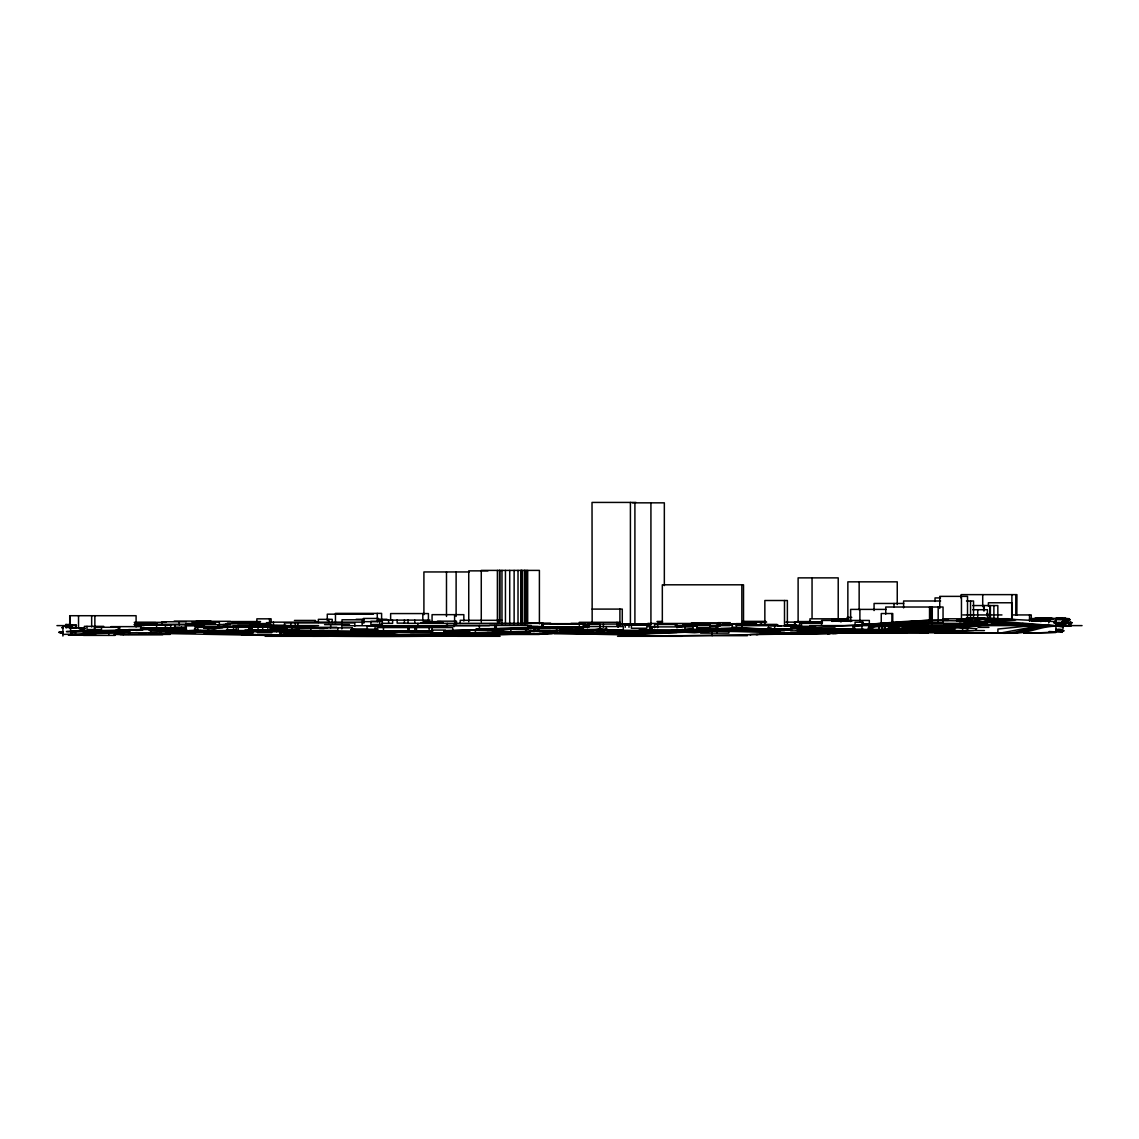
<?xml version="1.0" encoding="UTF-8"?>
<svg xmlns="http://www.w3.org/2000/svg" width="1139" height="1139" viewBox="0 0 1139 1139"><rect width="100%" height="100%" fill="white"/><g stroke="black" fill="none" stroke-linecap="round" stroke-linejoin="round"><path stroke-width="1.5" d="M1063.826 624.243L1062.189 632.373L1061.221 629.354L1055.967 629.354M1064.324 621.951L1063.84 624.215L1057.376 623.603M404.502 635.092L350.499 635.519L345.758 635.377L341.216 633.782M1058.928 629.354L1058.216 630.821L1061.69 631.647M72.91 634.195L72.569 635.106L95.975 633.74M1040.875 621.695L1043.68 618.036L1045.645 619.274M1053.817 622.962L1056.75 618.121L1069.307 618.733L1057.433 618.363L1055.967 619.26M1048.606 622.933L1051.254 618.733L1053.518 618.776M1031.72 620.499L1035.493 617.964L1067.699 618.79L1037.672 618.605L1042.997 618.662L1040.832 618.007L1037.031 620.613L1031.735 621.339M991.542 622.748L1006.193 625.254L1020.202 624.77M1054.913 622.805L1061.605 623.403C1062.815 620.84 1068.282 616.114 1063.2 619.659M743.155 624.727L747.07 624.998M751.683 624.784L753.975 624.585M924.028 627.062L940.202 625.852M639.52 624.898L646.183 624.855M642.823 624.969L647.877 624.457M808.206 622.193L806.17 622.478M987.442 622.165L1000.839 618.975L1010.991 620.171M982.003 621.866L995.415 618.591L1001.209 619.061M994.447 622.577L1008.271 619.502L1015.831 619.744M491.735 630.479L501.203 629.895M502.954 633.854L405.242 635.22M529.564 626.706L547.702 626.977L530.589 627.162M799.692 622.563L810.356 621.552M1041.701 620.641L1049.873 620.855L1035.693 621.282M1057.775 618.42L1065.833 618.377M975.639 629.269L976.878 628.7L957.087 627.176L968.221 628.856L967.282 629.07M632.145 624.642L636.929 624.628M995.372 618.876L987.926 618.249L974.201 621.467L981.889 622.051L996.696 618.691L1001.167 619.018M1062.231 632.23L1049.119 631.519M629.995 624.685L635.647 624.656M682.944 629.468L679.912 629.995C769.665 634.793 858.977 622.307 948.474 620.328C920.44 619.773 884.547 622.478 853.638 626.336M1049.161 619.032L1048.165 618.206L1051.738 618.406L1029.585 618.776M1055.967 624.585L1068.183 623.09M1055.967 624.443L1070.745 622.791L1054.614 622.72L1069.735 623.403L1066.617 622.706L1072.07 622.677L1068.354 622.634M635.348 624.599L641.869 624.884M975.525 617.964C932.57 626.82 988.453 616.897 991.898 618.79M1044.776 624.884L1029.827 625.04M1039.636 624.827L1031.649 625.482L1018.85 623.731M1055.582 623.631L1068.98 622.734L1065.762 622.706M845.864 621.253L851.26 620.613M871.776 626.521L892.335 623.745L926.377 626.535L939.006 626.535L930.107 626.92M969.474 617.822L956.276 620.527L961.501 620.741L974.97 617.95L982.914 618.477M879.422 625.809L892.463 623.816L870.552 623.916M868.673 627.347L888.933 624.628L861.597 624.756L922.718 627.19M907.669 622.378L888.434 625.097L864.031 624.542L866.024 624.286M903.683 622.52L887.58 625.055L925.779 627.034L923.772 627.148M677.904 629.454L671.327 630.422L779.46 632.259M713.897 629.326L696.812 630.707L707.817 629.369M1020.231 624.798L1011.66 625.311M223.073 624.628L227.942 624.272M973.93 624.742L927.829 629.511M794.908 625.268L785.326 625.582M977.347 624.685L927.829 629.824L890.826 631.348M987.043 624.756L927.915 630.992L803.451 633.896M786.323 625.425L795.421 624.713M732.092 630.536L727.949 631.034L736.378 630.864L575.451 630.052L447.314 633.327L244.985 630.066M410.709 635.235L404.858 635.049L415.863 636.132L312.57 636.274L371.442 636.132M835.101 627.959L797.029 630.565L814.114 630.437M853.638 625.98C883.964 619.901 914.489 628.842 944.829 625.824M936.315 625.838L907.256 627.803M1045.018 621.396L1049.887 620.84L1048.706 620.67M937.753 625.923L927.829 626.891L932.542 626.365M926.648 627.005L903.811 627.959L914.944 628.059M165.098 631.447L182.026 631.59M174.253 631.12L173.285 631.22L209.562 630.465M933.852 626.82L935.902 626.621L905.263 627.817L909.349 627.774L907.911 627.803M951.421 626.023L902.558 630.038M1055.967 626.308L959.864 620.926L927.829 620.271L868.687 624.685L892.293 623.047L932.015 626.436L930.164 626.578M931.061 627.29L945.641 625.895M952.318 626.051L880.063 631.034M287.142 635.818L298.731 636.046L274.342 635.178M599.484 629.298L582.314 630.892L601.121 629.283M582.214 631.262L602.673 629.354M940.002 626.165L943.149 625.881M529.393 627.945L535.643 627.091M607.486 629.269L546.207 633.569L511.055 633.982M929.994 626.82L928.684 626.92M945.498 625.98L941.654 626.308L942.779 626.279M1055.967 623.289L1065.691 622.777M742.557 630.38L727.978 631.12L780.471 631.889M1049.119 625.339L1037.586 625.126M399.689 635.106L405.755 635.249M1045.189 625.596L1048.222 625.339M823.198 630.38L843.529 629.326M578.826 631.519L543.417 633.583M1047.296 624.955L1032.091 625.069M831.726 630.38L846.903 629.241L819.397 630.394M1040.719 624.941L1033.457 625.496L1020.587 623.773M1043.837 624.955L1028.816 625.026M577.146 631.561C546.991 631.917 617.865 633.64 583.325 631.533M669.59 631.205L686.376 630.266L657.901 631.447M1032.048 618.961L1034.867 618.748L1030.24 618.634M919.885 628.201L820.023 632.629M1028.047 624.927L1020.772 625.396L1009.14 623.759M1055.967 623.133L1071.941 622.663L1061.32 622.706L1062.246 622.706M1031.962 624.941L1024.687 625.425L1011.617 623.517M1055.967 623.517L1068.396 622.848L1065.421 623.019M1063.698 621.467L1067.186 620.969L1063.242 620.869M83.161 634.736L82.108 634.836L83.546 634.879M181.158 630.451L185.799 630.152M1048.905 625.667C1031.265 624.257 1015.404 636.217 997.707 632.643M756.239 634.665C763.97 634.067 746.002 634.252 750.601 634.793M923.601 626.82L929.353 626.649L903.611 627.888M919.13 627.076L917.194 627.205L953.272 625.881M1052.635 625.895C1035.664 624.699 1020.302 635.918 1003.245 632.658M194.456 631.576L186.056 632.031M558.053 627.831L548.827 628.144M823.298 629.298L796.417 630.408M914.589 627.561L924.398 626.991L888.861 624.599L880.148 625.539A414.596 410.054 -90 0 1 868.687 627.219M169.554 632.957L174.21 632.743M182.411 632.287L214.004 630.437M196.05 631.618L185.885 632.202L198.784 631.561M205.347 631.191L216.837 630.55M240.115 626.094L204.394 627.689M572.404 631.775L575.451 631.632L543.417 633.412C537.11 634.295 560.246 633.355 549.767 633.341M692.626 629.255L671.355 630.437L693.324 629.34M925.85 626.721L920.924 627.034L956.361 625.881L940.885 626.478M1055.967 624.087L1060.181 623.859M175.563 632.715L169.127 632.985M398.137 632.131L399.447 632.102A2051.88 1895.41 -90 0 0 432.137 631.988M551.646 633.213L549.254 633.241M668.963 631.049L658.755 631.447M271.239 624.784L204.223 627.646M377.308 631.59L432.82 631.12M549.511 627.831L575.964 627.432M555.604 628.159L582.997 627.375M568.632 629.753L606.375 629.298M1019.291 624.955L1004.342 624.613L997.024 622.862M648.162 624.443L640.944 624.514M681.464 630.408L684.724 630.18L657.673 631.433L713.911 631.163L694.548 632.757L663.966 631.148M872.275 632.145L806.284 632.715M1055.967 625.695L1066.275 625.197L1055.967 625.368M63.229 627.532L61.691 627.646L62.901 627.803M251.747 625.852L266.768 625.197M492.233 630.593L496.462 630.294L487.335 630.465M560.488 627.717L547.019 628.187M696.37 630.251L731.252 629.141L696.84 627.86M905.049 627.902L906.032 627.86M784.799 633.868L780.5 634.138L781.639 634.209M794.723 633.412L865.498 631.618M895.795 630.266L809.131 632.843L814.826 632.7M1040.761 624.742L997.949 629.027L997.835 633.028L919.956 632.715M216.068 630.408L183.521 631.547M929.41 626.82L930.962 626.749M899.07 628.159L890.726 628.443M903.982 627.945L907.071 627.817M204.493 627.973L255.108 625.724M223.073 627.361L255.108 626.45L303.729 628.059M171.22 629.269L174.708 629.127M790.438 624.87L788.416 624.969L794.196 624.984M898.842 628.173L890.812 628.301L914.489 630.323L890.726 629.013M906.473 627.86L903.412 627.988L926.064 627.005M787.946 634.124L815.709 633.113M1070.034 622.734L1067.101 622.777M241.682 626.265L245.042 626.123M443.939 630.949L527.357 628.557M501.317 630.209L497.957 630.337L512.55 631.974M524.865 629.269L528.24 629.141M831.726 621.353L850.833 620.598M802.753 622.435L821.518 621.737M806.426 622.492L821.603 621.965M838.546 621.353L852.186 620.798M850.662 620.897L840.425 621.296M928.726 626.535L929.766 626.493M903.17 627.831L923.387 627.019M931.147 626.891L943.491 626.279L941.156 626.336M129.148 631.191L109.985 631.775L114.512 632.23M516.437 629.312L528.24 628.87M954.909 625.881L936.343 626.521M203.81 627.902L212.011 627.603M130.344 632.715L62.901 634.395M150.576 631.96L197.773 630.422M143.685 633.868L138.645 634.067L145.493 633.882M540.057 628.13L560.132 627.418M634.167 624.542L636.729 624.457M903.355 627.831L909.036 627.746L908.011 627.774M930.463 626.877L935.874 626.607L927.829 626.934L930.634 626.877M905.533 627.902L911.812 627.674M868.815 632.743L671.554 635.918L550.151 633.256M204.778 627.874L276.393 625.653L327.164 628.201M479.348 630.081L524.581 628.5M518.174 629.298L528.368 628.942M807.708 622.464L821.433 621.979M649.714 631.604L607.486 632.501L658.84 631.476L677.007 632.472L639.52 633.54L582.798 632.715M690.704 630.209L735.623 628.586L760.724 628.799M940.188 626.521C930.89 626.692 961.715 625.254 933.581 626.322M165.725 629.269L174.125 628.984M204.208 627.646L216.139 627.247M487.165 630.337L501.003 629.881M941.939 626.151L930.321 626.493L932.044 626.45M836.154 633.483C837.806 633.312 820.849 633.626 830.132 633.597M141.25 628.586L174.31 628.201L172.687 628.187M204.735 627.717L220.496 627.205M558.238 627.817L570.468 627.432M652.661 627.689L650.084 627.874L651.38 628.002M479.348 634.238L491.535 633.854M650.483 631.576L662.371 631.191M854.919 633.013L811.637 633.355L829.007 633.611M203.881 627.774L261.756 626.179L308.185 628.045M135.683 630.422L142.66 630.209M542.221 628.002L536.939 628.159M469.197 630.935L443.939 631.647M469.225 631.49L443.939 632.188M816.108 622.307L821.304 622.15M460.953 634.708L488.104 633.854M236.271 626.692L279.596 626.507L309.651 628.045M62.901 631.903L58.986 632.145L63.328 632.259M547.816 627.034L547.047 626.906L580.605 627.39M526.745 628.244L447.314 630.508M460.797 634.565L489.457 633.825M730.455 629.226L775.474 629.611M837.592 633.412L832.652 633.555M141.464 629.895L66.418 631.576L126.97 630.693M71.714 635.106L68.354 635.235L89.241 634.85L71.714 635.106L71.743 632.017M168.401 632.814L171.847 632.715M516.309 628.529L572.362 627.418M452.055 634.565L458.889 634.395M479.348 634.067L487.777 633.825M521.491 633.839C404.074 638.708 286.558 635.79 169.113 633.583M998.974 624.742L961.544 625.638L991.898 624.756M917.251 630.536L795.848 633.925L796.873 633.982M189.017 630.607L201.119 630.451M351.211 630.038L390.791 631.917M516.024 628.543L499.252 628.913M431.61 634.978L400.686 635.078M450.717 634.978L400.714 635.263M530.817 633.74L561.911 633.227L549.895 633.227M961.544 625.681L1000.74 624.727M866.551 632.814L863.59 632.885M1055.967 632.373L1023.933 633.184L1055.967 632.373L1055.967 618.121M245.013 626.194L287.142 626.236L319.176 628.102M62.901 632.273L58.901 632.458L63.143 632.658M354.172 631.191L372.795 631.519M435.425 634.978L407.05 635.277M429.773 634.978L399.276 634.993L438.885 634.993M434.856 635.007L394.592 634.978L369.107 630.65M1055.554 622.734C1055.326 622.677 1085.339 622.748 1064.396 622.72M634.75 624.414L633.099 624.457L635.163 624.471M451.613 634.494L509.617 633.982M883.793 632.7L854.193 632.985M299.301 630.75L287 630.408L298.731 630.38M499.067 628.913L475.86 629.169L539.16 627.148L536.683 627.091M400.956 635.135L396.329 634.964M452.368 634.437L479.348 633.868M479.348 634.38L509.631 633.982M846.305 629.283L841.678 629.312M282.073 628.486L287.142 628.401M625.952 624.756L647.977 624.428M577.687 627.447L582.841 627.375M79.702 628.87L85.055 628.799L79.858 628.073M431.838 630.735L365.021 631.262L367.797 631.376L385.352 631.234L351.211 629.468M790.95 624.941L792.018 624.912M796.204 624.898L787.063 625.126M282.33 628.813L287.142 628.842M619.602 624.756L644.759 624.514M578.925 627.39L551.931 627.076M795.079 624.912L793.484 624.941L794.367 624.969M853.453 633.042L839.315 633.085L843.572 632.971M212.666 630.465L171.377 631.22M319.176 630.508L324.174 630.437M578.498 627.432L581.887 627.39M432.137 631.818L394.607 632.031M1031.293 618.634L1042.925 618.648L1032.233 618.804M636.203 624.499L643.421 624.499M351.196 629.824L384.868 631.732M366.502 631.205L350.897 630.508M991.898 624.912L1007.602 624.756M432.137 632.33L410.353 632.501M404.331 635.049L407.819 635.178M1055.967 630.679L1064.111 630.778L1055.967 630.963M637.925 624.371L649.216 624.4M639.52 624.428L634.195 624.556M831.726 629.454L849.808 629.298M505.659 633.91L539.687 633.683M1062.815 620.983L1067.172 621.125L1063.399 621.253M543.417 627.048L530.404 626.948M1057.917 622.72L1060.309 622.677L1057.704 622.634M863.761 629.34L831.726 629.582M511.383 633.982L512.45 633.967L492.689 632.586M374.631 630.735L400.116 635.007L430.314 636.018L408.787 634.95M171.206 628.187L140.453 628.415M785.825 625.069L793.883 625.026M248.274 630.194L299.215 630.166M349.645 634.665L343.85 634.58M442.188 634.993L407.15 635.163M841.735 632.942L855.062 632.857M793.484 624.912L795.15 624.898L793.128 624.898M415.279 631.419L380.027 631.177L384.398 631.718M842.945 629.298L830.231 629.354M415.279 635.163L423.708 634.993M786.921 625.012L792.174 624.998M167.889 627.546L165.283 627.546M149.394 628.144L186.397 628.116M842.276 633.028L863.305 632.885L850.278 632.942M393.581 635.861L400.828 635.889L396.173 634.978M1055.967 622.734L1067.371 622.762M786.337 624.912L794.225 624.898M530.774 626.664L556.259 627.119L543.417 627.219M141.364 628.03L173.455 628.187M175.548 628.301L160.2 628.244M550.507 630.565L533.408 630.437M844.597 632.971L928.328 633.227M852.584 632.985L835.77 632.928L840.539 632.9M950.239 633.042L939.276 632.7M636.018 502.427L592.024 502.427L592.166 623.076M632.558 502.84L664.336 502.84L664.336 585.588M487.976 570.867L468.741 570.867L468.741 621.78M469.197 571.949L423.907 571.949L423.907 614.661M940.501 597.918L935.019 597.918L935.019 601.449M940.6 600.993L903.626 600.993L903.626 607.884M966.484 600.993L973.532 600.993L973.532 618.235M903.64 603.456L874.069 603.456L874.069 610.575M972.706 605.564L997.835 605.564L997.835 619.531M592.166 609.094L622.278 609.094L622.278 624.813M886.256 609.393L850.634 609.393L850.634 621.623M972.635 609.721L987.456 609.721L987.456 619.331M986.815 613.437L987.727 613.437L987.727 618.249M373.393 614.177L327.277 614.177L327.277 620.584M962.811 614.932L1001.964 614.932M1011.816 614.932L1031.279 614.932L1031.279 621.339M851.744 617.381L847.174 617.381L847.174 620.584M363.313 618.449L378.518 618.449L378.518 621.652L363.313 621.652M848.697 618.819L809.943 618.819L809.943 622.022M943.078 618.79L966 618.79M996.397 618.719L1008.371 618.719M832.182 618.961L847.729 618.961M356.165 619.289L364.024 619.289M377.55 619.289L386.989 619.289M378.347 620.129L430.058 620.114M502.028 620.299L460.199 620.299L460.199 623.503M294.432 620.428L315.432 620.428M174.21 621.097L210.943 621.097M437.49 621.168L456.483 621.168L456.483 624.371M196.079 621.324L230.619 621.324M315.261 621.481L316.428 621.481M657.032 621.453L662.343 621.453M742.87 621.367L765.664 621.367M186.241 621.766L162.037 621.766L162.037 624.969M231.488 621.567L260.532 621.567M423.096 621.652L441.12 621.652M797.2 621.567L811.224 621.567M657.602 621.794L662.585 621.794M191.95 622.093L219.343 622.093L219.343 625.297M742.457 622.165L766.647 622.122M785.839 622.122L822.5 622.122M134.217 622.335L166.351 622.335M235.232 622.307L259.806 622.307M822.201 622.264L794.865 622.264L794.937 625.468M135.114 622.592L155.73 622.592M266.483 622.663L271.31 622.663M420.804 622.634L443.057 622.634M718.054 622.677L730.313 622.677M964.164 622.535L987.456 622.535M267.053 622.905L270.712 622.905M227.344 623.047L256.019 623.047M527.015 623.133L550.564 623.133M691.373 623.047L717.627 623.118M964.833 623.047L987.727 623.047M1055.995 622.634L1066.545 622.72L1060.865 622.948M185.629 623.417L215.556 623.417M381.764 623.332L392.628 623.332L392.628 620.129M407.719 623.318L543.289 623.36L543.289 626.564L529.891 626.564M570.981 623.403L579.623 623.403M822.201 623.375L799.606 623.375L799.606 626.578M903.626 623.417L973.532 623.417M237.524 623.56L266.384 623.56M550.279 623.674L576.932 623.674M736.264 623.645L756.495 623.645M225.935 623.83L259.678 623.83M489.784 623.702L526.033 623.702M551.347 623.873L585.204 623.816L585.204 627.019M647.308 623.688L648.917 623.688M732.178 623.716L749.22 623.716M908.054 623.702L965.601 623.702M134.587 623.973L157.282 623.973M640.901 624.03L543.047 624.144L543.047 627.347M722.211 624.101L752.295 624.101M910.203 624.072L928.37 624.072M143.913 624.343L206.444 624.257M630.266 624.357L641.513 624.357M65.621 624.528L70.917 624.528M134.274 624.585L141.193 624.585M219.784 624.528L228.241 624.528M324.544 624.628L349.488 624.628M623.118 624.471L646.625 624.585M759.357 624.443L777.026 624.443M134.302 624.827L230.349 624.727M682.717 624.813L710.195 624.813L710.195 628.016L696.698 628.016M759.955 624.713L777.866 624.713M786.366 624.841L794.88 624.855M969.403 624.784L1012.799 624.784M135.569 624.941L170.679 624.941L170.679 628.144M960.191 625.012L974.5 624.912M984.281 625.026L1001.024 625.026M960.006 625.254L1013.496 625.14M285.875 625.354L270.299 625.354L270.299 622.15L362.159 622.15L362.159 625.354M445.705 625.468L531.258 625.468L531.258 628.671M794.865 625.468L799.977 625.468M924.683 625.482L978.828 625.553M56.95 625.61L76.527 625.61M140.595 625.61L144.155 625.61M249.156 625.61L318.564 625.61M489.414 625.61L341.857 625.752L341.857 628.956M585.517 625.61L589.077 625.61M675.213 625.61L729.672 625.61M736.136 625.667L768.54 625.667L768.54 628.87L752.722 628.87M786.622 625.61L800.148 625.61M809.758 625.61L901.291 625.61M943.234 625.61L1048.236 625.61M1050.016 625.61L1082.05 625.61M185.529 625.852L204.479 625.852M446.289 626.037L367.071 626.037L367.071 629.241L378.105 629.241M718.054 625.881L720.318 625.881L720.318 622.677M769.936 625.994L798.937 625.852M927.659 626.009L956.675 626.037M310.363 626.151L295.3 626.151L295.3 622.948M677.477 626.08L696.983 626.08L696.983 629.283M777.951 626.137L781.226 626.137M103.72 626.35L84.371 626.35L84.371 629.554M232.427 626.507L274.115 626.507M794.324 626.493L815.424 626.493M934.051 626.365L955.635 626.365M111.024 626.635L140.937 626.635L140.937 629.839L116.221 629.839M256.232 626.635L276.606 626.635L276.606 631.732M582.342 626.564L623.318 626.564L623.318 629.767L582.342 629.767M655.936 626.664L650.696 626.664L650.696 623.46M676.851 626.664L682.09 626.664M709.981 626.664L716.958 626.664M797.741 626.564L815.481 626.564M872.175 626.664L881.97 626.664L881.97 629.867M933.197 626.678L961.458 626.678M246.992 626.82L282.472 626.82L282.472 631.732L194.584 631.732L194.584 628.529M805.843 626.963L815.353 626.963M186.44 627.176L174.239 627.176L174.239 630.38L186.426 630.38M204.223 627.176L232.441 627.176M583.382 627.076L559.989 627.076L559.989 630.28L583.382 630.28L583.253 624.144M336.916 627.318L285.462 627.318L285.462 630.522L336.916 630.522M527.927 627.262L583.253 627.347M731.85 627.304L736.406 627.304L736.406 624.101M978.031 627.375L988.908 627.375M815.581 627.646L790.651 627.646L790.651 630.849L820.009 630.849M70.376 627.945L80.997 627.945L80.997 631.148L70.618 631.148L70.618 627.945M175.62 628.287L156.598 627.931L156.598 624.727M204.265 627.86L222.518 627.86M767.828 627.916L771.174 627.916M140.837 628.144L185.572 628.03M867.975 628.13L872.915 628.13L872.915 624.927L871.677 624.927L871.677 628.13M720.902 628.372L732.349 628.372L732.349 625.169L716.431 625.169L716.431 628.372M887.238 628.415L904.024 628.429L904.024 625.226M80.171 628.529L85.098 628.529M174.224 628.386L154.406 628.215M248.686 628.529L252.189 628.529M282.472 628.529L270.028 628.529L270.028 631.732M530.603 628.628L499.793 628.628L499.793 631.832L530.603 631.832M891.524 628.614L931.873 628.614L931.873 625.112M520.879 628.671L527.898 628.671L527.898 625.468M352.179 628.956L367.655 628.956M140.909 629.241L173.171 629.241M686.447 629.369L706.778 629.369M791.52 629.198L774.648 629.198L774.648 625.994M887.167 629.212L892.321 629.212L892.321 626.009L889.901 626.009L889.901 629.212M100.574 629.554L86.977 629.554L86.977 626.35M159.802 629.497L128.607 629.582L128.735 634.395M843.728 629.497L892.335 629.454M157.538 629.739L186.326 629.739M266.982 629.839L276.606 629.839M569.002 629.81L575.038 629.81M639.25 629.853L653.145 629.853M684.553 629.625L719.051 629.824M833.905 629.782L884.69 629.668L884.69 626.464L882.597 626.464L882.597 629.668M148.896 630.066L186.981 630.066L186.981 633.27L148.896 633.27M248.359 630.152L287.142 630.138M821.575 630.052L888.776 629.995M705.639 630.152L732.562 630.152M830.246 630.237L850.506 630.266M116.562 630.493L101.513 630.493L101.513 627.29M529.649 630.465L569.941 630.465L569.941 627.262M606.859 630.508L623.503 630.508M281.717 630.735L297.307 630.735M390.421 630.764L383.459 630.764L383.459 627.561M559.548 630.75L573.572 630.75M746.6 630.75L784.429 630.75M984.452 630.579L954.34 630.579L954.34 627.375M373.208 630.864L376.753 630.864M128.735 631.191L123.453 631.191L123.453 634.395M114.071 631.291L130.088 631.49M281.262 631.462L303.145 631.462M365.22 631.39L370.346 631.319L351.211 630.237L375.044 631.547M644.147 631.39L670.373 631.39M70.86 631.704L97.37 631.704M539.473 631.661L557.384 631.661M561.612 631.86L582.641 631.86L582.641 628.657M591.084 631.903L604.04 631.903M634.338 631.775L641.485 631.775M71.344 632.017L75.459 632.017L75.459 635.22L71.344 635.22L71.543 631.704M189.7 632.088L227.458 632.088M495.522 632.102L529.977 632.102M596.736 632.202L609.08 632.202M185.529 632.259L204.479 632.259M392.115 632.302L414.382 632.302M798.112 632.33L838.219 632.33M210.231 632.615L253.271 632.672M305.038 632.601L324.159 632.601M329.726 632.529L359.597 632.529M598.473 632.487L634.622 632.7M128.607 632.786L150.519 632.786L150.519 629.582M170.195 632.942L195.566 632.942M257.215 632.729L271.851 632.729M308.769 632.757L328.459 632.757M578.128 632.757L599.086 632.757M612.113 632.928L637.541 632.928M778.734 632.729L820.536 632.729M883.138 632.715L906.971 632.715M943.647 632.771L987.171 632.771M168.6 632.942L192.078 633.099M203.952 633.013L229.181 633.042M240.642 633.113L251.164 633.113M632.558 633.113L664.336 633.113M700.627 633.113L728.86 633.113L728.86 629.91M935.019 633.156L987.057 633.156M335.265 633.312L347.722 633.312M431.524 633.284L462.619 633.284M468.029 633.369L486.51 633.369M578.754 633.227L650.07 633.369M554.109 633.569L588.379 633.626M220.311 633.74L252.673 633.668M338.653 633.74L353.645 633.74M477.255 633.868L497.173 633.868M499.523 633.839L529.236 633.868M332.389 634.039L380.953 634.039M430.642 634.11L472.158 634.11M512.194 633.896L541.523 633.896M758.93 634.024L794.538 634.024M359.995 634.152L371.1 634.152M481.626 634.266L507.723 634.266M114.071 634.494L170.266 634.395M241.141 634.565L255.848 634.565M290.559 634.423L347.167 634.38M357.532 634.395L385.993 634.395M464.513 634.409L539.402 634.466M162.749 634.694L120.435 634.694L120.435 631.49M255.193 634.807L287.968 634.807M452.297 634.765L475.746 634.765M71.188 634.907L73.01 634.907M74.747 634.907L83.446 634.907M273.616 635.021L249.84 634.679L275.709 635.462M333.656 634.893L386.577 634.921M414.539 635.049L487.976 634.936M348.648 635.249L381.665 635.249M413.144 635.121L427.381 635.121M428.577 635.235L450.531 635.235M277.688 635.519L293.734 635.519M305.708 635.334L347.594 635.334M272.335 635.776L285.462 635.776M668.194 635.69L747.44 635.69M298.219 636.018L322.38 636.018M355.354 635.961L384.711 635.961M423.907 636.018L475.461 636.018M327.42 636.117L352.805 636.117M366.587 636.26L394.777 636.26M265.173 636.288L329.242 636.288M457.38 636.288L500.092 636.288M617.552 636.288L681.62 636.288M787.163 624.813L796.033 624.827M756.453 625.254L759.969 625.268M80.385 628.344L85.24 628.358M488.033 633.882L509.19 633.953M411.82 635.249L409.414 635.149M1065.065 622.762L1068.923 622.734L1063.684 622.72L1068.211 622.762M755.954 625.069L760.966 625.083M755.684 625.14L760.695 625.154M310.947 630.522L296.539 630.479L308.84 630.835M502.456 633.967L510.713 633.982M1047.339 618.463C1064.054 618.292 1030.88 618.449 1047.595 618.292M1063.484 620.983L1066.417 621.097L1063.014 621.239M755.214 624.884L760.226 624.912M730.056 629.226L696.84 628.315M141.507 628.002L148.113 628.059M226.447 629.981L234.876 630.024M1063.456 619.815L1069.065 619.602L1062.829 619.417M761.023 624.798L742.557 624.542M755.655 624.87L760.795 624.898M171.633 628.159L174.495 628.173M367.869 631.376L370.346 631.319L367.513 631.205M282.073 631.462L309.708 631.846L284.807 630.778M332.503 633.398L288.566 633.213L292.011 634.138L319.176 634.38M400.743 635.078L415.279 635.035M742.557 624.656L764.34 624.742M548.841 627.034L582.228 627.39L547.517 626.906L551.347 627.148M148.255 628.059L140.866 628.002L149.38 628.144M282.016 631.22L309.096 631.789M1063.185 627.148C1045.189 622.848 1029.272 634.822 1011.631 632.743M532.297 627.034L544.228 626.877L539.089 626.735M161.083 628.244L167.063 628.301M506.371 633.953L485.826 632.643M332.887 633.156L279.568 632.942L280.806 633.312M394.421 634.936L340.575 633.384M531.998 626.478L538.149 626.55M953.172 633.056L1001.167 632.942L1035.408 626.464L1063.399 626.165M153.68 628.173L140.723 628.016L159.004 628.173M83.161 628.87L79.929 628.799M399.405 635.135L356.265 633.882M319.176 634.694L284.024 634.138M1062.787 620.798L1068.866 620.613L1063.456 620.342M302.405 631.405L284.935 630.792M408.816 635.192L412.29 635.249L402.537 634.978M602.702 633.854L606.275 633.91L549.525 632.771L565.457 633.213M368.068 633.854L388.912 634.195L388.684 635.291L392.471 635.932M405.356 635.064L408.46 635.121M403.306 635.192L397.098 635.106L405.626 635.135M966.527 617.794L985.662 618.278L971.681 617.993M1031.122 618.804L1043.495 619.061M69.735 626.564L64.909 626.55L70.39 626.792M62.901 632.658L59.997 632.501L62.901 633.113M1058.971 625.937L985.121 622.036L998.946 618.847L1009.396 620.114M556.9 626.692L560.274 626.777M272.306 625.809L320.33 628.087M383.245 634.608L388.299 634.722L366.388 633.882M397.226 635.121L379.073 634.081L361.476 630.508M397.098 636.174L406.595 636.16L394.037 635.092M271.979 630.38L267.124 630.266L297.706 630.735M1045.716 620.556L1047.339 620.598M596.281 633.241L639.52 633.825L686.518 632.216L670.145 631.248M332.588 632.729L334.396 632.843M794.623 632.715L816.691 633.056L815.795 632.985M308.74 631.761L305.437 631.576M339.038 633.298L337.856 633.284L342.027 633.426M71.017 627.19L65.848 627.276L71.088 627.902M351.211 633.868L397.639 635.035M1014.778 619.701L1007.175 619.431L992.966 622.535L987.727 622.221L1001.679 619.047L1012.329 620.228M70.903 626.194L65.421 626.009L70.262 626.265M686.774 630.194L740.791 628.016L791.463 629.981M371.442 633.839L383.245 634.266M767.658 628.885L774.976 629.169M287.142 630.422L382.448 633.27L283.583 630.465M791.505 630.209L743.582 628.215L688.568 630.194M401.896 635.007L407.648 635.249M775.83 629.411L791.292 630.066M357.945 633.868L401.811 635.121L387.915 634.181L370.346 630.664M775.289 629.184L787.818 629.725M389.168 634.48L387.175 634.366M1055.967 621.638L991.898 618.349M954.938 630.038L938.308 628.97L954.61 629.326M585.56 632.857L595.483 633.355M971.539 617.95L979.839 619.232M976.735 618.064L982.388 618.463M400.729 635.889L353.019 634.95M1013.966 624.756L1014.877 624.827M388.798 634.694L386.804 634.181L390.606 635.904L402.209 636.146M999.273 621.211L1055.967 625.866L1071.286 625.923L1070.361 621.638L1069.051 625.681L1068.083 622.777L1061.548 621.752M493.144 631.718L499.523 632.401M506.983 632.159L493.13 630.565M508.521 632.102L488.887 629.895L481.583 630.251M1023.933 624.015L1025.641 624.371M1022.58 623.489L1023.933 623.788M997.465 622.876L1004.74 624.628M1004.142 619.246L1007.118 620.043M1029.528 614.932L1029.528 621.339M1016.856 615.131L1016.928 594.629L961.102 594.629L961.102 598.046M1015.803 594.629L1015.803 615.131M1012.115 620.015L1012.115 602.773L988.396 602.773L988.396 606.219M1011.888 594.629L1011.888 603.172M1011.703 602.773L1011.703 620.015M993.891 605.564L993.891 619.531M990.389 605.564L990.389 619.531M989.819 605.564L989.891 619.531M984.253 605.564L984.253 610.803M983.683 605.564L983.683 610.803M982.715 594.629L982.715 606.589M977.718 609.721L977.718 622.535M970.542 600.993L970.542 618.235M967.524 617.067L967.524 596.366L939.746 596.366L939.746 608.44M962.626 627.375L962.626 630.579M961.458 596.366L961.458 618.79M938.18 607.016L938.18 623.033M932.271 607.016L932.271 623.033M930.762 607.016L930.762 623.033M929.538 607.016L929.538 623.033M902.501 625.226L902.501 628.429M897.247 604.567L897.247 581.844L847.857 581.844L847.857 618.534M895.937 625.211L895.937 628.415M894.001 603.456L894.001 607.016M892.748 623.147L892.748 613.537L881.259 613.537L881.259 623.147L943.049 623.033L943.049 607.016L885.743 607.016L885.743 614.135M892.421 625.211L892.421 628.415M891.908 613.537L891.908 623.147M888.947 629.497L888.947 626.293L885.274 626.293L885.274 629.497M879.009 626.664L879.009 629.867M869.328 630.052L869.328 620.442L821.575 620.442L821.575 625.24M862.081 622.207L862.081 625.411M861.924 625.24L861.924 630.052M859.888 609.393L859.888 621.623M859.148 581.844L859.148 609.806M854.577 625.752L854.577 628.956L814.1 628.956L814.1 625.752M852.969 625.752L852.969 628.956M840.966 618.819L840.966 622.022M838.219 618.278L838.219 577.872L798.112 577.872L798.112 621.794M812.62 627.646L812.62 630.849M812.05 577.872L812.05 618.278M801.5 623.375L801.5 626.578M794.566 622.036L794.566 625.24M787.376 626.137L787.376 600.509L764.853 600.509L764.853 624.428M784.5 600.509L784.5 626.137M761.265 622.122L761.265 625.325M754.089 622.122L754.089 625.325M750.188 622.122L750.188 625.325M743.525 623.958L743.525 584.805L662.328 584.805L662.328 623.958M742.172 625.667L742.172 628.87M741.845 584.805L741.845 623.958M718.709 626.664L718.709 623.46L647.906 623.46L647.906 626.664M717.627 625.169L717.627 628.372M716.944 629.91L716.944 633.113M712.202 632.487L712.202 635.69M684.938 626.891L684.938 630.095M676.837 627.689L676.837 624.485L654.555 624.485L654.555 627.689M657.644 624.485L657.644 627.689M650.924 502.84L650.924 624.314M649.429 628.244L649.429 625.04L631.39 625.04L631.39 628.244L646.852 628.244L646.852 625.04M634.907 502.84L634.907 624.314M630.408 502.427L630.408 623.901M629.041 624.03L628.984 627.304M625.254 624.101L625.254 627.304M620.043 625.51L620.043 622.307L579.324 622.307L579.324 625.51M619.901 609.094L619.901 624.813M618.05 624.101L618.05 627.304M616.982 622.307L616.982 625.51M606.332 626.564L606.332 629.767M603.399 624.101L603.399 627.304M600.025 627.589L600.025 624.386L587.34 624.386L587.34 627.589M599.74 624.386L599.74 627.589M587.624 624.386L587.624 627.589M584.948 624.144L584.948 627.347M581.089 628.657L581.089 631.86M576.362 627.076L576.362 630.28M563.947 627.076L563.947 630.28M541.765 623.36L541.765 626.564M539.402 623.788L539.402 570.397L481.27 570.397L481.27 622.008M538.647 627.731L538.647 630.935M533.65 627.262L533.678 631.447M527.684 570.397L527.684 623.788M526.204 570.397L526.204 623.788M524.965 570.397L524.965 623.788M524.339 570.397L524.339 623.788M522.032 570.397L522.032 623.788M521.534 570.397L521.534 623.788M520.794 570.397L520.794 623.788M518.017 570.397L518.017 623.788M514.13 570.397L514.13 623.788M510.87 628.628L510.87 631.832M509.717 570.397L509.717 623.788M505.445 570.397L505.445 623.788M501.972 570.397L501.972 623.788M499.836 570.397L499.836 622.008M499.48 570.397L499.48 622.008M497.914 620.299L497.914 623.503M497.387 570.397L497.387 622.008M496.305 625.468L496.305 628.671L479.391 628.671L479.391 625.468M494.796 625.468L494.796 628.671M475.39 629.895L475.39 633.099M463.844 621.068L463.844 614.661L432.065 614.661L432.065 622.677M456.113 571.949L456.113 616.441M455.059 621.168L455.059 624.371M454.603 614.661L454.603 621.068M454.319 623.36L454.319 626.564M452.724 630.764L452.724 627.561L377.08 627.561L377.08 630.764M447.314 623.417L447.314 626.621M446.488 571.949L446.488 616.441M445.748 633.284L445.748 630.081L432.008 630.081L432.008 633.284M432.336 630.081L432.336 633.284M432.137 627.561L432.137 630.764M429.147 627.561L429.147 630.764L407.862 630.764L407.862 627.561M428.421 619.972L428.421 613.565L390.634 613.565L390.634 619.972M422.811 613.565L422.811 619.972M417.899 623.417L417.899 626.621M416.461 627.561L416.461 630.764M414.767 620.114L414.767 623.318M414.852 627.561L414.852 630.764M409.186 627.561L409.186 630.764M408.047 619.929L408.047 623.133L397.155 623.133L397.155 619.929M404.402 619.929L404.402 623.133M388.613 620.129L388.613 623.332M381.608 619.787L381.608 613.38L335.464 613.38L335.464 622.99M379.714 621.324L379.714 624.528M377.237 613.38L377.365 621.652M375.101 626.037L375.101 629.241M362.43 619.787L362.43 622.99L363.996 622.99L363.996 619.787L341.999 619.787L341.999 622.99M354.827 626.151L354.827 622.948L284.522 622.948L284.522 626.151M337.799 627.845L337.799 631.049M332.218 622.549L332.218 619.345L318.351 619.345L318.351 622.549M330.652 624.628L330.652 627.831M328.844 619.345L328.844 622.549M310.79 627.845L310.79 631.049M297.905 622.948L297.905 626.151M291.726 627.318L291.726 630.522M290.844 622.948L290.844 626.151M273.445 622.15L273.445 625.354M271.125 622.036L271.125 618.833L256.859 618.833L256.859 622.036M269.516 618.833L269.516 623.631M267.807 628.529L267.807 631.732M262.682 627.162L262.682 630.365M258.055 627.162L258.055 630.365M252.061 626.82L252.061 630.024M238.122 627.318L238.122 630.522M236.143 627.318L236.143 630.522M233.58 627.318L233.58 630.522M227.487 627.318L227.487 630.522M217.805 624.656L217.805 627.86M214.374 627.318L214.374 630.522M213.819 627.318L213.819 630.522M208.295 627.318L208.295 630.522M197.787 627.318L197.787 630.522M195.324 625.852L195.324 632.259M185.928 625.852L185.928 630.65M185.572 624.827L185.529 630.65M184.005 630.066L183.835 633.27M182.268 630.066L182.268 633.27M181.528 627.176L181.528 630.38M179.521 630.066L179.521 633.27M179.279 621.766L179.279 624.969M176.032 630.066L176.032 633.27M175.192 624.827L175.192 628.03M172.288 630.066L172.288 633.27M168.899 630.066L168.899 633.27M166.365 630.066L166.365 633.27M165.696 630.066L165.696 633.27M165.354 624.941L165.354 628.144M160.528 630.066L160.528 633.27M136.096 626.934L136.096 615.715L69.721 615.715L69.721 626.934M123.211 631.49L123.211 634.694M119.695 626.635L119.695 629.839M119.211 631.291L119.211 634.494M118.242 630.493L118.242 627.29L94.822 627.29L94.822 630.493M108.718 632.188L108.718 635.391M94.864 615.715L94.864 626.934M94.395 626.35L94.395 629.554M91.661 615.715L91.661 626.934M78.534 615.715L78.534 628.529M72.099 624.955L72.099 628.159M71.188 631.704L71.301 634.907M71.074 631.704L71.074 634.907M70.034 615.715L70.034 628.529M69.593 627.105L69.593 623.901L69.208 627.105M66.432 624.528L66.432 627.731M65.82 624.528L65.82 627.731M62.901 625.667L62.901 636.046M470.165 631.077A2051.88 1895.41 -90 0 1 443.939 631.789M845.238 629.596A414.596 410.054 -90 0 1 823.07 630.593M901.59 631.632L973.831 632.601L939.661 630.251L901.59 631.632M965.217 632.586L910.089 631.931L939.874 630.935L965.217 632.586M911.485 630.721L924.427 631.462L911.485 630.721M1056.351 619.431L1070.19 619.616L1056.351 619.431M484.146 634.993L473.012 635.178L484.146 634.993M928.185 626.877L929.609 626.806L928.185 626.877M382.334 621.324L370.873 621.324L370.873 624.528L382.334 624.528L382.334 621.324M862.992 622.207L855.062 622.207L855.062 625.411L862.992 625.411L862.992 622.207M75.986 624.955L70.091 624.955L70.177 628.159L75.986 628.159L75.986 624.955M692.911 626.891L651.85 626.891L651.85 630.095L692.911 630.095L692.911 626.891M270.655 627.162L251.178 627.162L251.178 630.365L270.655 630.365L270.655 627.162M249.313 627.318L195.652 627.318L195.652 630.522L249.313 630.522L249.313 627.318M352.35 627.845L298.162 627.845L298.162 631.049L352.35 631.049L352.35 627.845M556.615 627.731L537.565 627.731L537.565 630.935L556.615 630.935L556.615 627.731M534.732 628.244L525.663 628.244L525.663 631.447L534.732 631.447L534.732 628.244M492.902 629.895L469.126 629.895L469.126 633.099L492.902 633.099L492.902 629.895M115.053 632.188L83.474 632.188L83.474 635.391L115.053 635.391L115.053 632.188M588.934 626.891L585.56 626.849L588.934 626.863"/></g></svg>
